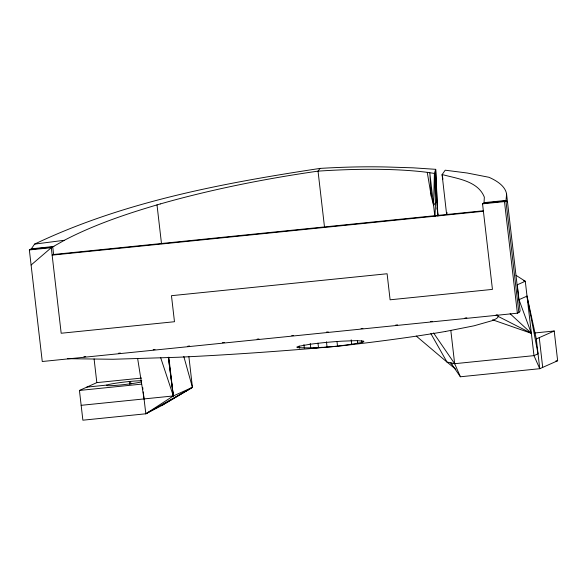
<?xml version="1.0" encoding="UTF-8"?>
<svg xmlns="http://www.w3.org/2000/svg" width="587" height="587" viewBox="0 0 587 587"><rect width="100%" height="100%" fill="white"/><g stroke="black" fill="none" stroke-linecap="round" stroke-linejoin="round"><path stroke-width="0.88" d="M446.956 214.226L446.986 212.406M437.601 213.198L437.909 215.877L435.671 169.327L437.022 202.097L435.532 202.764L433.573 205.399L434.409 173.436L435.671 169.327L412.999 167.823L392.732 167.185A262.881 56.851 -8.5 0 0 320.04 168.41C222.767 183.181 124.011 201.495 34.589 244.111L31.331 248.844L29.35 249.93L42.264 361.511L517.382 313.194L518.849 312.533A270.313 17.911 -6.6 0 0 520.045 310.398L506.603 194.216A275.508 59.581 -8.5 0 0 488.964 177.289L467.149 173.004L445.203 170.201L442.099 174.61L446.604 214.248M434.974 216.31L435.532 202.764L434.409 173.436L427.263 172.336A247.23 53.468 -8.5 0 0 318.044 171.133A292.524 63.264 -8.5 0 0 160.28 203.946M160.251 203.946C127.812 213.419 95.527 224.175 65.421 239.716L51.282 247.699L61.18 333.247L174.478 321.727L171.463 295.687L387.097 273.755L390.106 299.796L492.442 289.391L482.543 203.836L484.011 203.175L484.341 197.144C478.038 181.163 457.904 178.749 443.317 174.845L442.099 174.61L442.914 179.101M518.849 312.533L505.943 200.952L506.603 194.216M320.04 168.41L318.037 171.14L324.53 227.294M31.126 265.008L51.282 247.699L29.35 249.93M141.621 378.072L96.833 382.629L79.436 390.443L82.877 420.197L145.825 413.791L173.326 395.946L192.433 387.361L188.889 356.698M143.235 391.933L145.825 413.791L161.755 405.529L192.433 387.361L183.804 356.456M145.825 413.791L192.433 387.361L161.755 405.529M483.05 210.806L53.608 254.479L52.14 255.132L483.402 211.276M482.543 203.836L504.475 201.605L505.943 200.952A272.449 15.812 -7.5 0 1 507.601 202.5M495.457 315.424L496.925 314.764A252.77 17.14 -5 0 1 491.818 320.759L474.039 325.807L445.672 331.428M516.032 275.347L525.284 281.254L533.979 355.634L539.754 368.702L536.313 338.948L554.209 330.995L557.65 360.756L539.754 368.702L460.399 376.773L450.831 362.883L452.078 364.138M492.574 319.805L531.338 333.321L518.989 299.678L527.001 296.127L536.313 338.948M361.863 342.448L363.859 341.685L363.58 341.106L356.397 340.636L342.236 341.164A33.51 2.275 -5 0 0 309.019 344.422L298.871 346.279L296.868 347.042L297.154 347.621C318.748 348.546 340.614 346.389 361.863 342.448L361.665 340.746M141.482 381.924A18.762 1.24 -6.6 0 1 119.198 385.087A18.762 1.24 -6.6 0 1 106.651 385.16L107.986 384.69A18.762 1.24 -6.6 0 1 127.819 381.667L132.501 381.22A18.762 1.24 -6.6 0 1 141.761 380.736M34.589 244.111L64.269 240.288M67.468 358.694L113.056 359.259L177.993 357.256A293.082 19.87 -5 0 0 310.332 348.597L322.197 347.306M31.331 248.844L53.923 246.459M484.04 202.654L505.994 200.424M30.817 249.27L52.749 247.039L53.608 254.479M484.011 203.175L505.943 200.952M83.897 356.771L85.717 356.58M118.537 353.242L120.364 353.058M153.185 349.72L155.012 349.536M187.833 346.198L189.66 346.014M222.48 342.676L224.307 342.485M257.128 339.154L258.955 338.963M291.776 335.625L293.603 335.441M326.423 332.103L328.25 331.919M361.071 328.581L362.891 328.397M395.719 325.059L397.538 324.868M430.366 321.537L432.186 321.346M465.014 318.007L466.834 317.824M534.596 332.99L554.209 330.995M86.839 387.112L106.915 385.065M79.436 390.443L141.408 384.14M416.242 336.058L446.993 362.062L454.661 363.698L533.979 355.634L538.037 353.822L527.001 296.127M81.153 405.323L173.326 395.946L168.843 357.175M555.867 360.932L557.65 360.756M310.34 348.59L338.288 346.191A247.523 16.781 -5 0 0 445.65 331.428M523.516 280.755L525.284 281.254L517.272 284.805L518.989 299.678M497.857 316.246L531.338 333.321L510.14 313.759M455.842 369.311L446.993 362.062L430.836 333.548M433.536 332.932L454.661 363.698L460.399 376.773M160.669 357.652L173.326 395.946L168.425 357.358M427.263 172.336L431.276 196.307L433.573 205.399M137.637 358.474L144.05 398.933M168.322 357.402L173.326 395.946M299.165 346.235L299.37 347.937M539.248 337.628L542.696 367.381M504.475 201.605L517.382 313.194M436.985 207.842L437.19 209.625M450.801 330.334L454.661 363.698M434.835 216.302L429.794 172.725L431.276 196.307M357.395 340.563L357.71 343.292M351.187 339.814L351.708 344.305M336.997 341.627L337.503 346M326.453 341.788L327.047 346.961M317.978 343.109L318.484 347.519M310.237 343.498L310.758 347.952M303.927 344.562L304.337 348.091M299.495 346.257L299.7 347.981M157.008 204.87L161.506 243.752M142.729 387.552L142.927 389.306M130.556 381.403L130.872 384.111M94.089 358.936L96.833 382.629M129.323 381.521L129.632 384.228M434.409 173.436L437.909 215.877"/></g></svg>
